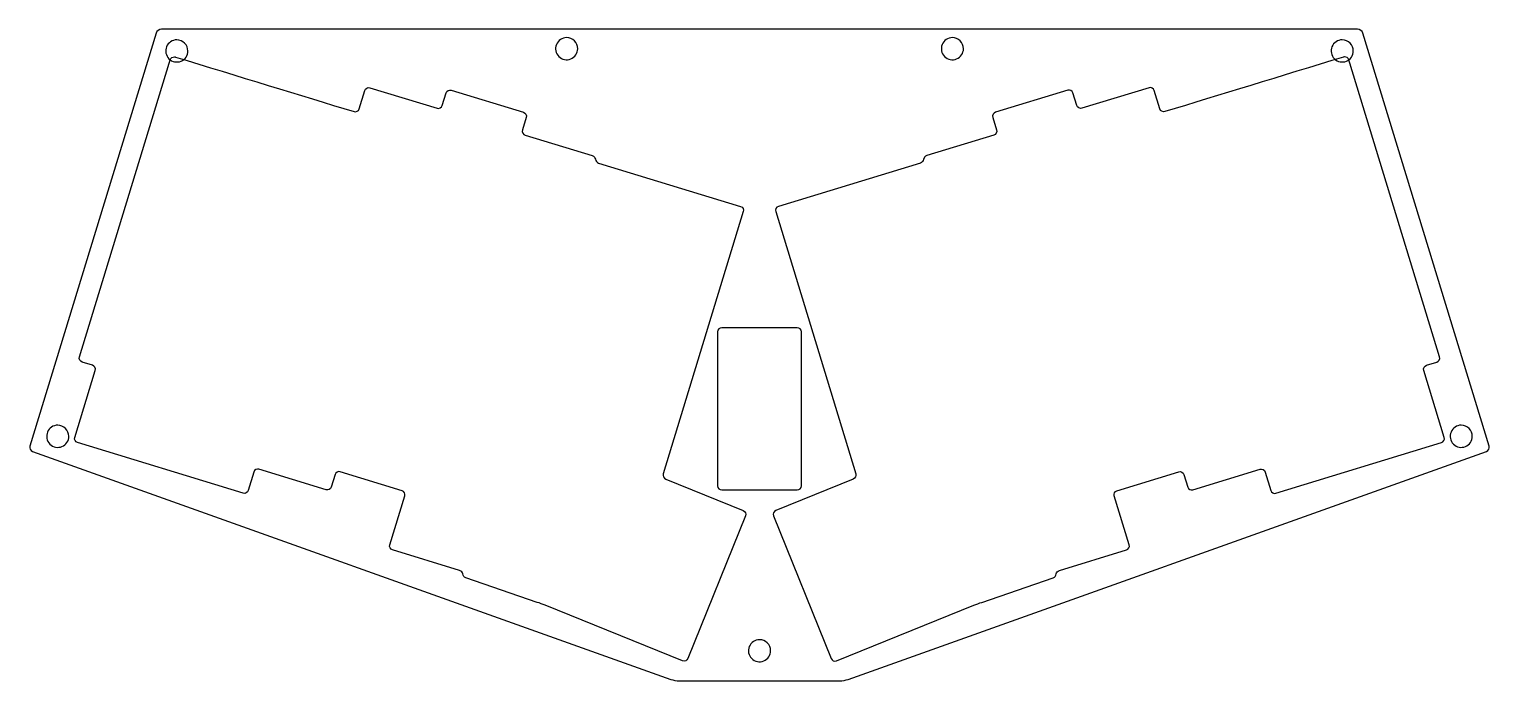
# Model space of a CAD drawing. Extents: x -177 to 177, y -79 to 79.
import ezdxf

# ---------------------------------------------------------------- set-up
doc = ezdxf.new("R2010")
doc.units = 0
doc.layers.add('Top', color=7, linetype='CONTINUOUS')

msp = doc.modelspace()

# ---------------------------------------------------------------- linework, layer by layer
at = {"layer": 'Top', "color": 4}
for p, q in [((-146.190126, 78.076998), (-176.793879, -22.023651)), ((144.996111, 79.034046), (-144.897189, 79.034046)), ((176.8928, -22.023651), (146.288518, 78.077518)), ((-141.182229, 76.449229), (-141.182229, 76.449229)), ((-46.704338, 76.985231), (-46.704338, 76.985231)), ((46.803255, 76.985231), (46.803255, 76.985231)), ((141.281623, 76.449229), (141.281623, 76.449229)), ((-164.776785, -0.417579), (-143.001933, 70.805821)), ((-143.001933, 70.80635), (-142.754424, 71.615602)), ((-143.001933, 70.805821), (-143.001933, 70.80635)), ((-141.704876, 72.319433), (-141.704346, 72.31942)), ((141.803738, 72.319433), (141.803208, 72.31942)), ((143.100805, 70.80635), (142.853286, 71.615602)), ((143.100805, 70.805821), (143.100805, 70.80635)), ((164.875647, -0.417579), (143.100805, 70.805821)), ((-96.983665, 59.714017), (-95.616298, 64.186603)), ((-94.367291, 64.850643), (-78.110437, 59.880931)), ((-74.684285, 64.24448), (-57.160853, 58.887196)), ((74.783154, 64.24448), (57.259723, 58.887196)), ((94.466153, 64.850643), (78.209299, 59.880931)), ((97.082537, 59.714017), (95.71517, 64.186603)), ((-76.86141, 60.544972), (-75.933302, 63.580439)), ((76.960282, 60.544972), (76.032172, 63.580439)), ((-56.496805, 57.638179), (-57.424913, 54.602712)), ((56.595675, 57.638179), (57.523783, 54.602712)), ((-56.760874, 53.353696), (-40.50402, 48.382952)), ((56.859744, 53.353696), (40.60289, 48.382952)), ((-38.963034, 46.580998), (-4.53628, 36.056081)), ((39.061904, 46.580998), (4.63514, 36.056081)), ((-3.872241, 34.807066), (-23.295288, -28.721726)), ((3.971101, 34.807066), (23.394158, -28.721726)), ((-10.113278, 5.648516), (-10.113278, -31.67588)), ((9.21192, 6.648639), (-9.11316, 6.648639)), ((10.212047, -31.67588), (10.212047, 5.648516)), ((-161.603352, -2.433991), (-164.112757, -1.666598)), ((161.702214, -2.433991), (164.211618, -1.666598)), ((-165.909013, -19.939344), (-160.939304, -3.683007)), ((166.007874, -19.939344), (161.038165, -3.683007)), ((-170.037825, -16.971061), (-170.037825, -16.971061)), ((170.136433, -16.971084), (170.136433, -16.971084)), ((-125.128663, -33.453216), (-165.244984, -21.188363)), ((125.227525, -33.453216), (165.343846, -21.188363)), ((-176.14482, -23.316588), (-21.408353, -78.597326)), ((21.507272, -78.597326), (176.243222, -23.316588)), ((-122.512279, -28.316587), (-123.879646, -32.789177)), ((-105.005897, -32.622778), (-121.263261, -27.652549)), ((-86.590518, -32.841367), (-101.579765, -28.259227)), ((86.68938, -32.841367), (101.678627, -28.259227)), ((105.104759, -32.622778), (121.362123, -27.652549)), ((122.611141, -28.316587), (123.978507, -32.789177)), ((-102.828782, -28.923266), (-103.75688, -31.958739)), ((-22.66019, -30.052913), (-3.877411, -37.641587)), ((22.75906, -30.052913), (3.976271, -37.641587)), ((102.927644, -28.923266), (103.855742, -31.958739)), ((-89.558812, -45.972318), (-85.92648, -34.090385)), ((-9.11316, -32.675998), (9.21192, -32.675998)), ((89.657683, -45.972318), (86.025342, -34.090385)), ((-3.324993, -38.943304), (-17.307042, -73.550417)), ((3.423852, -38.943304), (17.405911, -73.550417)), ((-72.644109, -52.189494), (-88.894763, -47.221335)), ((72.742979, -52.189494), (88.993635, -47.221335)), ((-53.808091, -59.913557), (-71.134642, -53.947521)), ((53.906961, -59.913557), (71.233512, -53.947521)), ((-18.608769, -74.102326), (-51.935345, -60.614286)), ((18.707639, -74.102326), (52.034215, -60.614286)), ((0.049429, -68.965967), (0.049429, -68.965967)), ((-19.466347, -78.934255), (19.565287, -78.934255))]:
    msp.add_line(p, q, dxfattribs=at)
for points in [[(-144.897189, 79.034046), (-145.449558, 79.034046), (-146.028627, 78.605217), (-146.190126, 78.076998)], [(146.288518, 78.077518), (146.127038, 78.605737), (145.54845, 79.034046), (144.996111, 79.034046)], [(-143.662378, 74.792046), (-144.077886, 73.788919), (-143.848212, 72.634271), (-143.080453, 71.866511)], [(-141.182229, 76.449229), (-142.268005, 76.449229), (-143.246869, 75.795173), (-143.662378, 74.792046)], [(-139.284005, 75.662959), (-139.787445, 76.166399), (-140.470257, 76.449229), (-141.182229, 76.449229)], [(-138.497735, 73.764735), (-138.497735, 74.476707), (-138.780564, 75.159518), (-139.284005, 75.662959)], [(-49.184487, 75.328048), (-49.599996, 74.324921), (-49.370322, 73.170272), (-48.602562, 72.402513)], [(-46.704338, 76.985231), (-47.790114, 76.985231), (-48.768978, 76.331175), (-49.184487, 75.328048)], [(-44.806114, 76.19896), (-45.309554, 76.702401), (-45.992366, 76.985231), (-46.704338, 76.985231)], [(-44.019844, 74.300736), (-44.019844, 75.012709), (-44.302674, 75.69552), (-44.806114, 76.19896)], [(44.323106, 75.328048), (43.907597, 74.324921), (44.137271, 73.170272), (44.905031, 72.402513)], [(46.803255, 76.985231), (45.717479, 76.985231), (44.738615, 76.331175), (44.323106, 75.328048)], [(48.701479, 76.19896), (48.198039, 76.702401), (47.515227, 76.985231), (46.803255, 76.985231)], [(49.487749, 74.300736), (49.487749, 75.012709), (49.204919, 75.69552), (48.701479, 76.19896)], [(138.801474, 74.792046), (138.385965, 73.788919), (138.615639, 72.634271), (139.383399, 71.866511)], [(141.281623, 76.449229), (140.195846, 76.449229), (139.216983, 75.795173), (138.801474, 74.792046)], [(143.179847, 75.662959), (142.676407, 76.166399), (141.993595, 76.449229), (141.281623, 76.449229)], [(143.966117, 73.764735), (143.966117, 74.476707), (143.683287, 75.159518), (143.179847, 75.662959)], [(-143.080453, 71.866511), (-142.312693, 71.098751), (-141.158044, 70.869077), (-140.154917, 71.284585)], [(-142.754424, 71.615602), (-142.612684, 72.079169), (-142.168605, 72.364021), (-141.704876, 72.319433)], [(-141.704346, 72.31942), (-141.638146, 72.31302), (-141.571607, 72.29988), (-141.505407, 72.27963)], [(-141.505407, 72.27963), (-126.44926, 67.676843), (-111.124414, 62.991388), (-98.232682, 59.049976)], [(-140.154917, 71.284585), (-139.151791, 71.700094), (-138.497735, 72.678958), (-138.497735, 73.764735)], [(-48.602562, 72.402513), (-47.834802, 71.634753), (-46.680153, 71.405079), (-45.677026, 71.820587)], [(-45.677026, 71.820587), (-44.6739, 72.236096), (-44.019844, 73.21496), (-44.019844, 74.300736)], [(44.905031, 72.402513), (45.672791, 71.634753), (46.82744, 71.405079), (47.830567, 71.820587)], [(47.830567, 71.820587), (48.833693, 72.236096), (49.487749, 73.21496), (49.487749, 74.300736)], [(141.604268, 72.27963), (126.548126, 67.676843), (111.223275, 62.991388), (98.331544, 59.049976)], [(139.383399, 71.866511), (140.151159, 71.098751), (141.305808, 70.869077), (142.308934, 71.284585)], [(141.803208, 72.31942), (141.737008, 72.31302), (141.670468, 72.29988), (141.604268, 72.27963)], [(142.853286, 71.615602), (142.711546, 72.079169), (142.267467, 72.364021), (141.803738, 72.319433)], [(142.308934, 71.284585), (143.312061, 71.700094), (143.966117, 72.678958), (143.966117, 73.764735)], [(-95.616298, 64.186603), (-95.454799, 64.714818), (-94.8955, 65.012125), (-94.367291, 64.850643)], [(-75.933302, 63.580439), (-75.771792, 64.108651), (-75.212493, 64.40597), (-74.684285, 64.24448)], [(76.032172, 63.580439), (75.870662, 64.108651), (75.311363, 64.40597), (74.783154, 64.24448)], [(95.71517, 64.186603), (95.55367, 64.714818), (94.994372, 65.012125), (94.466153, 64.850643)], [(-78.110437, 59.880931), (-77.582218, 59.71945), (-77.022919, 60.01676), (-76.86141, 60.544972)], [(78.209299, 59.880931), (77.68108, 59.71945), (77.121791, 60.01676), (76.960282, 60.544972)], [(-98.232682, 59.049976), (-97.704444, 58.888485), (-97.145145, 59.185801), (-96.983665, 59.714017)], [(-57.160853, 58.887196), (-56.632635, 58.725705), (-56.335295, 58.166391), (-56.496805, 57.638179)], [(57.259723, 58.887196), (56.731504, 58.725705), (56.434165, 58.166391), (56.595675, 57.638179)], [(98.331544, 59.049976), (97.803305, 58.888485), (97.244007, 59.185801), (97.082537, 59.714017)], [(-57.424913, 54.602712), (-57.586422, 54.0745), (-57.289083, 53.515205), (-56.760874, 53.353696)], [(57.523783, 54.602712), (57.685292, 54.0745), (57.387953, 53.515205), (56.859744, 53.353696)], [(-40.50402, 48.382952), (-40.004231, 48.208015), (-39.830382, 47.804381), (-39.740242, 47.518923)], [(-39.740242, 47.518923), (-39.611392, 47.082927), (-39.409433, 46.717473), (-38.963034, 46.580998)], [(39.839112, 47.518923), (39.710262, 47.082927), (39.508303, 46.717473), (39.061904, 46.580998)], [(40.60289, 48.382952), (40.103101, 48.208015), (39.929252, 47.804381), (39.839112, 47.518923)], [(-4.53628, 36.056081), (-4.008061, 35.894594), (-3.710752, 35.335282), (-3.872241, 34.807066)], [(4.63514, 36.056081), (4.106921, 35.894594), (3.809612, 35.335282), (3.971101, 34.807066)], [(-9.11316, 6.648639), (-9.665509, 6.648639), (-10.113278, 6.200869), (-10.113278, 5.648516)], [(10.212047, 5.648516), (10.212047, 6.200869), (9.764278, 6.648639), (9.21192, 6.648639)], [(-164.112757, -1.666598), (-164.640945, -1.505073), (-164.938285, -0.945798), (-164.776785, -0.417579)], [(-160.939304, -3.683007), (-160.777824, -3.154786), (-161.075133, -2.595513), (-161.603352, -2.433991)], [(161.038165, -3.683007), (160.876686, -3.154786), (161.173995, -2.595513), (161.702214, -2.433991)], [(164.211618, -1.666598), (164.739807, -1.505073), (165.037147, -0.945798), (164.875647, -0.417579)], [(-170.037825, -16.971061), (-171.123601, -16.971061), (-172.102465, -17.625117), (-172.517974, -18.628244)], [(-168.139601, -17.757332), (-168.643041, -17.253891), (-169.325853, -16.971061), (-170.037825, -16.971061)], [(170.136433, -16.971084), (169.050656, -16.971084), (168.071792, -17.62514), (167.656284, -18.628267)], [(172.034657, -17.757355), (171.531216, -17.253914), (170.848405, -16.971084), (170.136433, -16.971084)], [(-172.517974, -18.628244), (-172.933483, -19.631371), (-172.703809, -20.78602), (-171.936049, -21.553779)], [(-169.010513, -22.135705), (-168.007387, -21.720196), (-167.353331, -20.741332), (-167.353331, -19.655555)], [(-167.353331, -19.655555), (-167.353331, -18.943583), (-167.63616, -18.260772), (-168.139601, -17.757332)], [(-165.244984, -21.188363), (-165.773173, -21.026863), (-166.070512, -20.467562), (-165.909013, -19.939344)], [(165.343846, -21.188363), (165.872035, -21.026863), (166.169374, -20.467562), (166.007874, -19.939344)], [(167.656284, -18.628267), (167.240775, -19.631394), (167.470449, -20.786043), (168.238209, -21.553802)], [(171.163744, -22.135728), (172.166871, -21.720219), (172.820927, -20.741355), (172.820927, -19.655578)], [(172.820927, -19.655578), (172.820927, -18.943606), (172.538097, -18.260795), (172.034657, -17.757355)], [(-176.793879, -22.023651), (-176.955368, -22.55187), (-176.664979, -23.130759), (-176.14482, -23.316588)], [(-171.936049, -21.553779), (-171.168289, -22.321539), (-170.01364, -22.551213), (-169.010513, -22.135705)], [(168.238209, -21.553802), (169.005969, -22.321562), (170.160617, -22.551236), (171.163744, -22.135728)], [(176.243222, -23.316588), (176.763371, -23.130759), (177.05428, -22.55187), (176.8928, -22.023651)], [(-121.263261, -27.652549), (-121.79148, -27.491059), (-122.350779, -27.788378), (-122.512279, -28.316587)], [(-101.579765, -28.259227), (-102.107974, -28.097748), (-102.667253, -28.395047), (-102.828782, -28.923266)], [(101.678627, -28.259227), (102.206836, -28.097748), (102.766114, -28.395047), (102.927644, -28.923266)], [(121.362123, -27.652549), (121.890342, -27.491059), (122.449641, -27.788378), (122.611141, -28.316587)], [(-23.295288, -28.721726), (-23.456778, -29.249955), (-23.172319, -29.846004), (-22.66019, -30.052913)], [(-10.113278, -31.67588), (-10.113278, -32.228229), (-9.665509, -32.675998), (-9.11316, -32.675998)], [(9.21192, -32.675998), (9.764278, -32.675998), (10.212047, -32.228229), (10.212047, -31.67588)], [(23.394158, -28.721726), (23.555648, -29.249955), (23.271188, -29.846004), (22.75906, -30.052913)], [(-123.879646, -32.789177), (-124.041115, -33.317386), (-124.600444, -33.614706), (-125.128663, -33.453216)], [(-103.75688, -31.958739), (-103.91838, -32.486958), (-104.477689, -32.784277), (-105.005897, -32.622778)], [(-85.92648, -34.090385), (-85.765, -33.562166), (-86.062299, -33.002847), (-86.590518, -32.841367)], [(86.025342, -34.090385), (85.863862, -33.562166), (86.161171, -33.002847), (86.68938, -32.841367)], [(103.855742, -31.958739), (104.017252, -32.486958), (104.57655, -32.784277), (105.104759, -32.622778)], [(123.978507, -32.789177), (124.139977, -33.317386), (124.699306, -33.614706), (125.227525, -33.453216)], [(-3.877411, -37.641587), (-3.365283, -37.848486), (-3.118073, -38.431175), (-3.324993, -38.943304)], [(3.976271, -37.641587), (3.464142, -37.848486), (3.216933, -38.431175), (3.423852, -38.943304)], [(-88.894763, -47.221335), (-89.422972, -47.059846), (-89.720291, -46.500537), (-89.558812, -45.972318)], [(88.993635, -47.221335), (89.521844, -47.059846), (89.819153, -46.500537), (89.657683, -45.972318)], [(-71.868451, -53.043193), (-71.971621, -52.702863), (-72.20489, -52.323774), (-72.644109, -52.189494)], [(-71.134642, -53.947521), (-71.568812, -53.771151), (-71.757961, -53.523681), (-71.868451, -53.043193)], [(71.233512, -53.947521), (71.667681, -53.771151), (71.856831, -53.523681), (71.967321, -53.043193)], [(71.967321, -53.043193), (72.07049, -52.702863), (72.30376, -52.323774), (72.742979, -52.189494)], [(-51.935345, -60.614286), (-52.447354, -60.407066), (-53.285842, -60.093387), (-53.808091, -59.913557)], [(52.034215, -60.614286), (52.546224, -60.407066), (53.384712, -60.093387), (53.906961, -59.913557)], [(-2.43072, -70.62315), (-2.846229, -71.626277), (-2.616555, -72.780925), (-1.848795, -73.548685)], [(0.049429, -68.965967), (-1.036348, -68.965967), (-2.015212, -69.620023), (-2.43072, -70.62315)], [(1.947653, -69.752237), (1.444212, -69.248797), (0.761401, -68.965967), (0.049429, -68.965967)], [(2.733923, -71.650461), (2.733923, -70.938489), (2.451093, -70.255678), (1.947653, -69.752237)], [(-17.307042, -73.550417), (-17.513951, -74.062546), (-18.09676, -74.309545), (-18.608769, -74.102326)], [(-1.848795, -73.548685), (-1.081035, -74.316445), (0.073613, -74.546119), (1.07674, -74.13061)], [(1.07674, -74.13061), (2.079867, -73.715102), (2.733923, -72.736238), (2.733923, -71.650461)], [(17.405911, -73.550417), (17.612821, -74.062546), (18.19563, -74.309545), (18.707639, -74.102326)], [(-21.408353, -78.597326), (-20.888184, -78.783156), (-20.018716, -78.934255), (-19.466347, -78.934255)], [(19.565287, -78.934255), (20.117625, -78.934255), (20.987104, -78.783156), (21.507272, -78.597326)]]:
    msp.add_open_spline(points, degree=3, dxfattribs=at)

doc.saveas('drawing.dxf')
